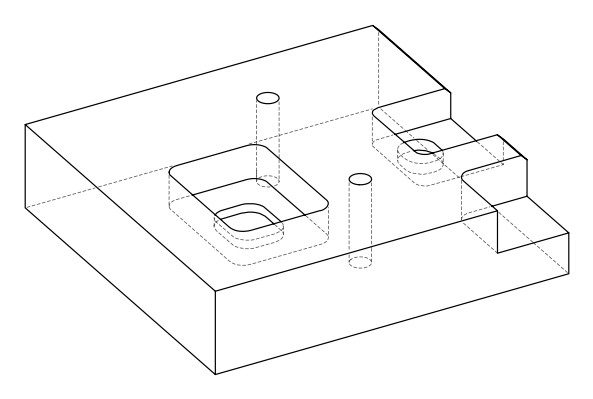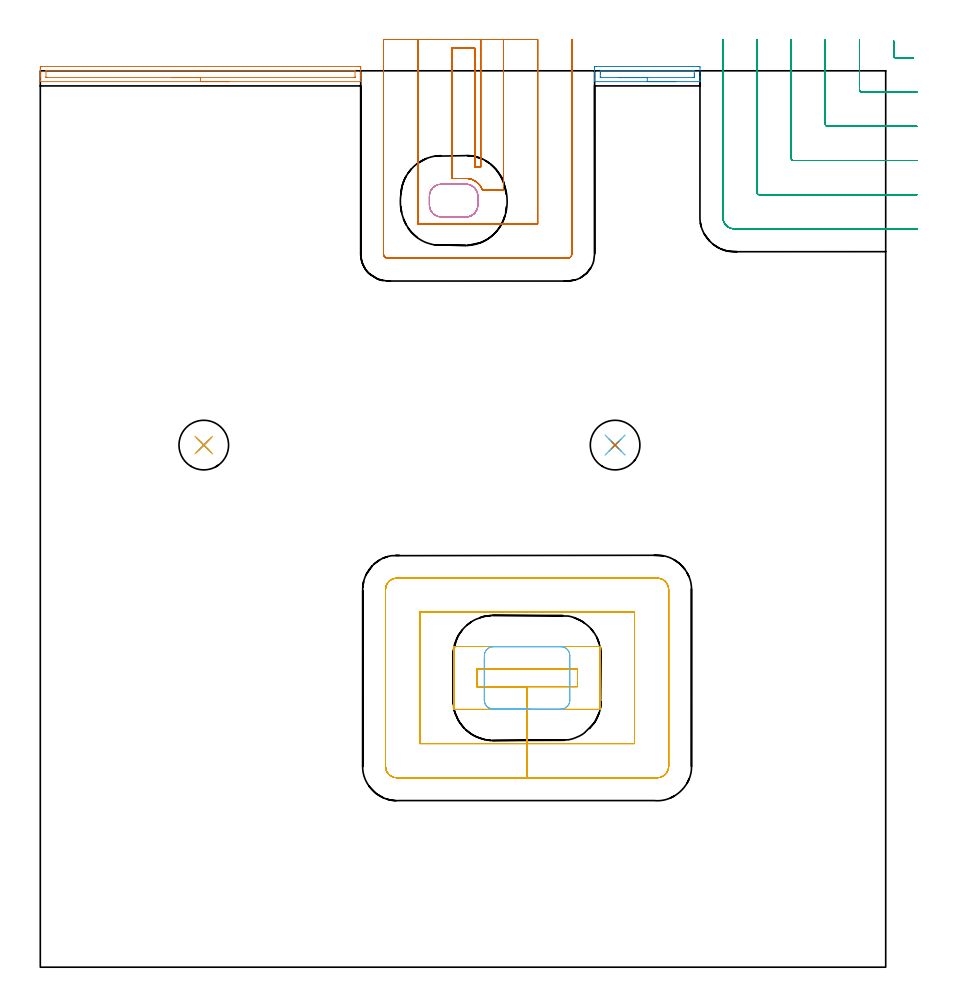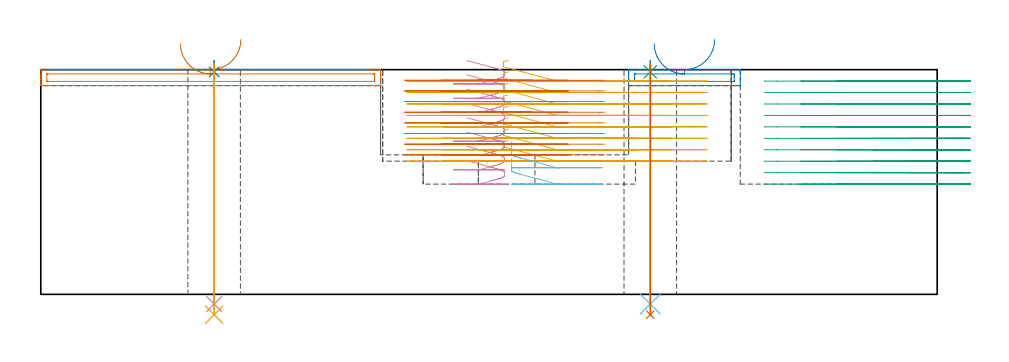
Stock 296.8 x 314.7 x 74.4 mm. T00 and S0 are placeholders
(PLAN: 13 operations, 10 tool changes, 44 min)
(1 AREA_MILL | FG_CHAMFER_SURFACE | UGT0205_001 | 1.99 min | 1628 mm3)
(2 AREA_MILL_1 | FG_CHAMFER_SURFACE_1 | UGT0205_001 | 0.78 min | 621 mm3)
(3 MILL_CORNER_NOTCH_RECTANGULAR | CORNER_NOTCH_RECTANGULAR | NXT0201_012 | Follow Part, ap 4, ae 75% | 10.4 min | 155688 mm3)
(4 MILL_RECTANGULAR_POCKET | POCKET_RECTANGULAR_STRAIGHT | UGT0201_094 | Follow Part, ap 5, ae 75% | 1.78 min | 37629 mm3)
(5 MILL_RECTANGULAR_POCKET_1 | POCKET_RECTANGULAR_STRAIGHT_1 | NXT0201_012 | Follow Part, ap 4, ae 75% | 14.28 min | 297336 mm3)
(6 MILL_RECTANGULAR_POCKET_2 | POCKET_RECTANGULAR_STRAIGHT_2 | UGT0201_105 | Follow Part, ap 5.5, ae 75% | 0.67 min | 16042 mm3)
(7 MILL_SLOT | SLOT_PARTIAL_RECTANGULAR | NXT0201_012 | Follow Part, ap 4, ae 75% | 12.69 min | 141704 mm3)
(8 SPOT_DRILL | STEP1HOLE | NXT0321_9005460120000 | 0.03 min | 0 mm3)
(9 SPOT_DRILL_1 | STEP1HOLE_1 | NXT0321_9005460120000 | 0.03 min | 2 mm3)
(10 DRILL_THROUGH_HOLE_INTO_CENTER | STEP1HOLE | NXT0301_065 | 0.32 min | 5168 mm3)
(11 DRILL_TO_ENLARGE_THROUGH_HOLE | STEP1HOLE | UGT0301_245 | 0.33 min | 12492 mm3)
(12 DRILL_THROUGH_HOLE_INTO_CENTER_1 | STEP1HOLE_1 | NXT0301_065 | 0.32 min | 5160 mm3)
(13 DRILL_TO_ENLARGE_THROUGH_HOLE_1 | STEP1HOLE_1 | UGT0301_245 | 0.33 min | 12530 mm3)
(TOOL UGT0205_001 | Chamfer Mill 20 x 3 x 45 deg. | D20 FL50 Z2)
(TOOL NXT0201_012 | ENDMILL 16mm [2P460-1600-NA 1630] | D16 FL38 Z6)
(TOOL UGT0201_094 | End mill 20 mm | D20 FL38 Z4)
(TOOL UGT0201_105 | End Mill 22 mm | D22 FL25 Z2)
(TOOL NXT0321_9005460120000 | NC Spot Drill, 142deg, 12mm, Carbide, Uncoated | D12 PA142 FL30 Z2)
(TOOL NXT0301_065 | Carbide Drill 9.4mm [860.1-0940-075A1-MM 2214] | D9.4 PA140 FL98 Z2)
(TOOL UGT0301_245 | Twist Drill 17.4 mm | D17.4 PA118 FL130 Z2)
(OP 1 AREA_MILL)
G17 G21 G94 G90
T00 M6
G54
G17 G0 G90 X66.25 Y310.9 S1061 M3
G43 Z84.4 H0
G94 G1 X66.212 Z83.528 F250.
X66.098 Z82.663
X65.909 Z81.812
X65.647 Z80.98
X65.313 Z80.174
X64.91 Z79.4
X64.442 Z78.664
X63.91 Z77.972
X63.321 Z77.329
X62.678 Z76.739
X61.986 Z76.208
X61.25 Z75.74
X60.476 Z75.337
X59.67 Z75.003
X58.838 Z74.741
X57.986 Z74.552
X57.122 Z74.438
X56.25 Z74.4
X0.136
X0.01 Y310.906 Z74.392
X0. Y311.172 Z74.126
Y312.573 Z72.726
Y313.109 Z72.187
Y313.378 Z71.919
Y313.991 Z71.306
Y314.259 Z71.039
Y314.872 Z70.423
Y315.446 Z69.849
X0.003 Y315.753 Z69.542
X0.009 Y316.191 Z69.105
X0.135 Y316.194 Z69.102
X0.581 Y316.2 Z69.1
X111.467
X111.919 Y316.199 Z69.101
X112.365 Y316.194 Z69.102
X112.491 Y316.191 Z69.105
X112.5 Y315.753 Z69.542
Y315.446 Z69.849
Y314.872 Z70.423
Y314.259 Z71.038
Y313.991 Z71.306
Y313.378 Z71.919
Y313.109 Z72.187
Y312.573 Z72.726
Y311.884 Z73.415
Y311.347 Z73.952
X112.499 Y311.171 Z74.128
X112.49 Y310.906 Z74.393
X112.364 Y310.9 Z74.4
X56.25
Y312.314 Z72.986
X2.362 Y312.315 Z72.985
X2.274
X2.012 Y312.321 Z72.979
X2.007 Y312.405 Z72.895
X2.001 Y312.586 Z72.714
Y314.348 Z70.952
X2.01 Y314.707 Z70.593
X2.02 Y314.779 Z70.521
X2.062 Y314.782 Z70.518
X2.161 Y314.785 Z70.515
X2.362 Y314.786 Z70.514
X110.138 Y314.785 Z70.515
X110.226
X110.488 Y314.779 Z70.521
X110.493 Y314.695 Z70.605
X110.499 Y314.514 Z70.786
Y312.752 Z72.548
X110.49 Y312.393 Z72.907
X110.48 Y312.321 Z72.979
X110.438 Y312.318 Z72.982
X110.339 Y312.315 Z72.985
X110.138 Y312.314 Z72.986
X56.25
X55.378 Z73.024
X54.514 Z73.138
X53.662 Z73.326
X52.83 Z73.589
X52.024 Z73.923
X51.25 Z74.325
X50.514 Z74.794
X49.822 Z75.325
X49.179 Z75.915
X48.59 Z76.558
X48.058 Z77.25
X47.59 Z77.986
X47.187 Z78.76
X46.853 Z79.566
X46.591 Z80.398
X46.402 Z81.249
X46.288 Z82.114
X46.25 Z82.986
G0 Z84.4
M5
M2
(OP 2 AREA_MILL_1)
G17 G21 G94 G90
T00 M6
G54
G17 G0 G90 X223.1 Y310.9 S1061 M3
G43 Z84.4 H0
G94 G1 X223.062 Z83.528 F250.
X222.948 Z82.663
X222.759 Z81.812
X222.497 Z80.98
X222.163 Z80.174
X221.76 Z79.4
X221.292 Z78.664
X220.76 Z77.972
X220.171 Z77.329
X219.528 Z76.74
X218.836 Z76.208
X218.1 Z75.74
X217.326 Z75.337
X216.52 Z75.003
X215.688 Z74.741
X214.836 Z74.552
X213.972 Z74.438
X213.1 Z74.4
X194.777
X194.607 Y310.902 Z74.389
X194.605 Z74.388
X194.6 Y311.254 Z74.045
Y311.529 Z73.771
Y312.228 Z73.067
Y313.459 Z71.838
Y313.991 Z71.304
Y314.606 Z70.689
Y314.872 Z70.424
Y315.487 Z69.809
X194.603 Y315.753 Z69.543
X194.61 Y316.191 Z69.105
X194.776 Y316.195 Z69.102
X195.224 Y316.2 Z69.1
X230.522
X230.976 Y316.199 Z69.101
X231.424 Y316.195 Z69.103
X231.59 Y316.191 Z69.105
X231.6 Y315.753 Z69.543
Y313.991 Z71.304
Y312.578 Z72.718
Y312.228 Z73.067
Y311.529 Z73.771
Y311.255 Z74.045
X231.595 Y310.902 Z74.388
X231.593 Z74.389
X231.423 Y310.9 Z74.4
X213.1
Y312.314 Z72.986
X197.012 Y312.315 Z72.985
X196.924
X196.635 Y312.321 Z72.979
X196.609 Y312.323 Z72.977
X196.606 Y312.346 Z72.954
X196.602 Y312.379 Z72.921
X196.601 Y312.412 Z72.888
X196.6 Y312.634 Z72.666
Y313.515 Z71.785
X196.602 Y313.991 Z71.309
X196.605 Y314.391 Z70.909
X196.618 Y314.779 Z70.521
X197.012 Y314.784 Z70.516
X197.1 Y314.785 Z70.515
X229.188
X229.276
X229.565 Y314.779 Z70.521
X229.591 Y314.777 Z70.523
X229.594 Y314.754 Z70.546
X229.598 Y314.721 Z70.579
X229.599 Y314.688 Z70.612
X229.6 Y314.466 Z70.834
Y313.585 Z71.715
X229.598 Y313.109 Z72.191
X229.595 Y312.709 Z72.591
X229.582 Y312.321 Z72.979
X229.188 Y312.316 Z72.984
X229.1 Y312.315 Z72.985
X213.1 Y312.314 Z72.986
X212.228 Z73.024
X211.364 Z73.138
X210.512 Z73.327
X209.68 Z73.589
X208.874 Z73.923
X208.1 Z74.326
X207.364 Z74.794
X206.672 Z75.325
X206.029 Z75.915
X205.44 Z76.558
X204.908 Z77.25
X204.44 Z77.986
X204.037 Z78.76
X203.703 Z79.566
X203.441 Z80.398
X203.252 Z81.249
X203.138 Z82.114
X203.1 Z82.986
G0 Z84.4
M5
M2
(OP 3 MILL_CORNER_NOTCH_RECTANGULAR)
G17 G21 G94 G90
T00 M6
G54
G17 G0 G90 X299.6 Y325.194 S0 M3
G43 Z84.4 H1
Z70.61
G94 G1 Y322.194 F250.
Y319.995
G3 X300.395 Y319.2 R0.8
G1 X303.414
X306.414
G0 Z84.4
X287.6 Y325.7
Z70.61
G1 Y322.7
Y307.995 F500.
G3 X288.395 Y307.2 R0.8
G1 X304.8
X307.8 F250.
G0 Z84.4
X275.6 Y325.7
Z70.61
G1 Y322.7
Y295.996 F500.
G3 X276.396 Y295.2 R0.8
G1 X304.8
X307.8 F250.
G0 Z84.4
X263.6 Y325.7
Z70.61
G1 Y322.7
Y283.996 F500.
G3 X264.396 Y283.2 R0.8
G1 X304.8
X307.8 F250.
G0 Z84.4
X251.6 Y325.7
Z70.61
G1 Y322.7
Y271.996 F500.
G3 X252.396 Y271.2 R0.8
G1 X304.8
X307.8 F250.
G0 Z84.4
X239.6 Y325.7
Z70.61
G1 Y322.7
Y263.3 F500.
G3 X243.7 Y259.2 R4.1
G1 X304.8
X307.8 F250.
G0 Z84.4
X299.6 Y325.194
Z66.82
G1 Y322.194
Y319.995
G3 X300.395 Y319.2 R0.8
G1 X303.414
X306.414
G0 Z84.4
X287.6 Y325.7
Z66.82
G1 Y322.7
Y307.995 F500.
G3 X288.395 Y307.2 R0.8
G1 X304.8
X307.8 F250.
G0 Z84.4
X275.6 Y325.7
Z66.82
G1 Y322.7
Y295.996 F500.
G3 X276.396 Y295.2 R0.8
G1 X304.8
X307.8 F250.
G0 Z84.4
X263.6 Y325.7
Z66.82
G1 Y322.7
Y283.996 F500.
G3 X264.396 Y283.2 R0.8
G1 X304.8
X307.8 F250.
G0 Z84.4
X251.6 Y325.7
Z66.82
G1 Y322.7
Y271.996 F500.
G3 X252.396 Y271.2 R0.8
G1 X304.8
X307.8 F250.
G0 Z84.4
X239.6 Y325.7
Z66.82
G1 Y322.7
Y263.3 F500.
G3 X243.7 Y259.2 R4.1
G1 X304.8
X307.8 F250.
G0 Z84.4
X299.6 Y325.194
Z63.03
G1 Y322.194
Y319.995
G3 X300.395 Y319.2 R0.8
G1 X303.414
X306.414
G0 Z84.4
X287.6 Y325.7
Z63.03
G1 Y322.7
Y307.995 F500.
G3 X288.395 Y307.2 R0.8
G1 X304.8
X307.8 F250.
G0 Z84.4
X275.6 Y325.7
Z63.03
G1 Y322.7
Y295.996 F500.
G3 X276.396 Y295.2 R0.8
G1 X304.8
X307.8 F250.
G0 Z84.4
X263.6 Y325.7
Z63.03
G1 Y322.7
Y283.996 F500.
G3 X264.396 Y283.2 R0.8
G1 X304.8
X307.8 F250.
G0 Z84.4
X251.6 Y325.7
Z63.03
G1 Y322.7
Y271.996 F500.
G3 X252.396 Y271.2 R0.8
G1 X304.8
X307.8 F250.
G0 Z84.4
X239.6 Y325.7
Z63.03
G1 Y322.7
Y263.3 F500.
G3 X243.7 Y259.2 R4.1
G1 X304.8
X307.8 F250.
G0 Z84.4
X299.6 Y325.194
Z59.24
G1 Y322.194
Y319.995
G3 X300.395 Y319.2 R0.8
G1 X303.414
X306.414
G0 Z84.4
X287.6 Y325.7
Z59.24
G1 Y322.7
Y307.995 F500.
G3 X288.395 Y307.2 R0.8
G1 X304.8
X307.8 F250.
G0 Z84.4
X275.6 Y325.7
Z59.24
G1 Y322.7
Y295.996 F500.
G3 X276.396 Y295.2 R0.8
G1 X304.8
X307.8 F250.
G0 Z84.4
X263.6 Y325.7
Z59.24
G1 Y322.7
Y283.996 F500.
G3 X264.396 Y283.2 R0.8
G1 X304.8
X307.8 F250.
G0 Z84.4
X251.6 Y325.7
Z59.24
G1 Y322.7
Y271.996 F500.
G3 X252.396 Y271.2 R0.8
G1 X304.8
X307.8 F250.
G0 Z84.4
X239.6 Y325.7
Z59.24
G1 Y322.7
Y263.3 F500.
G3 X243.7 Y259.2 R4.1
G1 X304.8
X307.8 F250.
G0 Z84.4
X299.6 Y325.194
Z55.45
G1 Y322.194
Y319.995
G3 X300.395 Y319.2 R0.8
G1 X303.414
X306.414
G0 Z84.4
X287.6 Y325.7
Z55.45
G1 Y322.7
Y307.995 F500.
G3 X288.395 Y307.2 R0.8
G1 X304.8
X307.8 F250.
G0 Z84.4
X275.6 Y325.7
Z55.45
G1 Y322.7
Y295.996 F500.
G3 X276.396 Y295.2 R0.8
G1 X304.8
X307.8 F250.
G0 Z84.4
X263.6 Y325.7
Z55.45
G1 Y322.7
Y283.996 F500.
G3 X264.396 Y283.2 R0.8
G1 X304.8
X307.8 F250.
G0 Z84.4
X251.6 Y325.7
Z55.45
G1 Y322.7
Y271.996 F500.
G3 X252.396 Y271.2 R0.8
G1 X304.8
X307.8 F250.
G0 Z84.4
X239.6 Y325.7
Z55.45
G1 Y322.7
Y263.3 F500.
G3 X243.7 Y259.2 R4.1
G1 X304.8
X307.8 F250.
G0 Z84.4
X299.6 Y325.194
Z51.66
G1 Y322.194
Y319.995
G3 X300.395 Y319.2 R0.8
G1 X303.414
X306.414
G0 Z84.4
X287.6 Y325.7
Z51.66
G1 Y322.7
Y307.995 F500.
G3 X288.395 Y307.2 R0.8
G1 X304.8
X307.8 F250.
G0 Z84.4
X275.6 Y325.7
Z51.66
G1 Y322.7
Y295.996 F500.
G3 X276.396 Y295.2 R0.8
G1 X304.8
X307.8 F250.
G0 Z84.4
X263.6 Y325.7
Z51.66
G1 Y322.7
Y283.996 F500.
G3 X264.396 Y283.2 R0.8
G1 X304.8
X307.8 F250.
G0 Z84.4
X251.6 Y325.7
Z51.66
G1 Y322.7
Y271.996 F500.
G3 X252.396 Y271.2 R0.8
G1 X304.8
X307.8 F250.
G0 Z84.4
X239.6 Y325.7
Z51.66
G1 Y322.7
Y263.3 F500.
G3 X243.7 Y259.2 R4.1
G1 X304.8
X307.8 F250.
G0 Z84.4
X299.6 Y325.194
Z47.87
G1 Y322.194
Y319.995
G3 X300.395 Y319.2 R0.8
G1 X303.414
X306.414
G0 Z84.4
X287.6 Y325.7
Z47.87
G1 Y322.7
Y307.995 F500.
G3 X288.395 Y307.2 R0.8
G1 X304.8
X307.8 F250.
G0 Z84.4
X275.6 Y325.7
Z47.87
G1 Y322.7
Y295.996 F500.
G3 X276.396 Y295.2 R0.8
G1 X304.8
X307.8 F250.
G0 Z84.4
X263.6 Y325.7
Z47.87
G1 Y322.7
Y283.996 F500.
G3 X264.396 Y283.2 R0.8
G1 X304.8
X307.8 F250.
G0 Z84.4
X251.6 Y325.7
Z47.87
G1 Y322.7
Y271.996 F500.
G3 X252.396 Y271.2 R0.8
G1 X304.8
X307.8 F250.
G0 Z84.4
X239.6 Y325.7
Z47.87
G1 Y322.7
Y263.3 F500.
G3 X243.7 Y259.2 R4.1
G1 X304.8
X307.8 F250.
G0 Z84.4
X299.6 Y325.194
Z44.08
G1 Y322.194
Y319.995
G3 X300.395 Y319.2 R0.8
G1 X303.414
X306.414
G0 Z84.4
X287.6 Y325.7
Z44.08
G1 Y322.7
Y307.995 F500.
G3 X288.395 Y307.2 R0.8
G1 X304.8
X307.8 F250.
G0 Z84.4
X275.6 Y325.7
Z44.08
G1 Y322.7
Y295.996 F500.
G3 X276.396 Y295.2 R0.8
G1 X304.8
X307.8 F250.
G0 Z84.4
X263.6 Y325.7
Z44.08
G1 Y322.7
Y283.996 F500.
G3 X264.396 Y283.2 R0.8
G1 X304.8
X307.8 F250.
G0 Z84.4
X251.6 Y325.7
Z44.08
G1 Y322.7
Y271.996 F500.
G3 X252.396 Y271.2 R0.8
G1 X304.8
X307.8 F250.
G0 Z84.4
X239.6 Y325.7
Z44.08
G1 Y322.7
Y263.3 F500.
G3 X243.7 Y259.2 R4.1
G1 X304.8
X307.8 F250.
G0 Z84.4
X299.6 Y325.194
Z40.29
G1 Y322.194
Y319.995
G3 X300.395 Y319.2 R0.8
G1 X303.414
X306.414
G0 Z84.4
X287.6 Y325.7
Z40.29
G1 Y322.7
Y307.995 F500.
G3 X288.395 Y307.2 R0.8
G1 X304.8
X307.8 F250.
G0 Z84.4
X275.6 Y325.7
Z40.29
G1 Y322.7
Y295.996 F500.
G3 X276.396 Y295.2 R0.8
G1 X304.8
X307.8 F250.
G0 Z84.4
X263.6 Y325.7
Z40.29
G1 Y322.7
Y283.996 F500.
G3 X264.396 Y283.2 R0.8
G1 X304.8
X307.8 F250.
G0 Z84.4
X251.6 Y325.7
Z40.29
G1 Y322.7
Y271.996 F500.
G3 X252.396 Y271.2 R0.8
G1 X304.8
X307.8 F250.
G0 Z84.4
X239.6 Y325.7
Z40.29
G1 Y322.7
Y263.3 F500.
G3 X243.7 Y259.2 R4.1
G1 X304.8
X307.8 F250.
G0 Z84.4
X299.6 Y325.194
Z36.5
G1 Y322.194
Y319.995
G3 X300.395 Y319.2 R0.8
G1 X303.414
X306.414
G0 Z84.4
X287.6 Y325.7
Z36.5
G1 Y322.7
Y307.995 F500.
G3 X288.395 Y307.2 R0.8
G1 X304.8
X307.8 F250.
G0 Z84.4
X275.6 Y325.7
Z36.5
G1 Y322.7
Y295.996 F500.
G3 X276.396 Y295.2 R0.8
G1 X304.8
X307.8 F250.
G0 Z84.4
X263.6 Y325.7
Z36.5
G1 Y322.7
Y283.996 F500.
G3 X264.396 Y283.2 R0.8
G1 X304.8
X307.8 F250.
G0 Z84.4
X251.6 Y325.7
Z36.5
G1 Y322.7
Y271.996 F500.
G3 X252.396 Y271.2 R0.8
G1 X304.8
X307.8 F250.
G0 Z84.4
X239.6 Y325.7
Z36.5
G1 Y322.7
Y263.3 F500.
G3 X243.7 Y259.2 R4.1
G1 X304.8
X307.8 F250.
G0 Z84.4
M5
M2
(OP 4 MILL_RECTANGULAR_POCKET)
G17 G21 G94 G90
T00 M6
G54
G17 G0 G90 X141.124 Y263.4 S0 M3
G43 Z84.4 H0
Z77.4
G94 G1 X149.4 Z75.182 F250.
X149.605 Z75.127
X150.164 Y263.465 Z74.977
X150.709 Y263.604 Z74.826
X151.231 Y263.815 Z74.675
X151.72 Y264.093 Z74.524
X152.168 Y264.434 Z74.373
X152.566 Y264.832 Z74.223
X152.907 Y265.28 Z74.072
X153.185 Y265.769 Z73.921
X153.396 Y266.291 Z73.77
X153.535 Y266.836 Z73.62
X153.6 Y267.395 Z73.469
Y270.905 Z72.528
X153.535 Y271.464 Z72.377
X153.396 Y272.009 Z72.227
X153.185 Y272.531 Z72.076
X152.907 Y273.02 Z71.925
X152.566 Y273.468 Z71.774
X152.168 Y273.866 Z71.623
X151.72 Y274.207 Z71.473
X151.231 Y274.485 Z71.322
X150.709 Y274.696 Z71.171
X150.164 Y274.835 Z71.02
X149.605 Y274.9 Z70.87
X149.4 Z70.815
X145.1 Z69.662
X140.8 F500.
G3 X136.6 Y270.7 R4.2
G1 Y267.6
G3 X140.8 Y263.4 R4.2
G1 X149.4
G3 X153.6 Y267.6 R4.2
G1 Y270.7
G3 X149.4 Y274.9 R4.2
G1 X145.1
X144.1
G0 X141.124 Y263.4 Z72.662
G1 X149.4 Z70.445 F250.
X149.605 Z70.39
X150.164 Y263.465 Z70.239
X150.709 Y263.604 Z70.088
X151.231 Y263.815 Z69.938
X151.72 Y264.093 Z69.787
X152.168 Y264.434 Z69.636
X152.566 Y264.832 Z69.485
X152.907 Y265.28 Z69.334
X153.185 Y265.769 Z69.184
X153.396 Y266.291 Z69.033
X153.535 Y266.836 Z68.882
X153.6 Y267.395 Z68.731
Y270.905 Z67.791
X153.535 Y271.464 Z67.64
X153.396 Y272.009 Z67.489
X153.185 Y272.531 Z67.338
X152.907 Y273.02 Z67.188
X152.566 Y273.468 Z67.037
X152.168 Y273.866 Z66.886
X151.72 Y274.207 Z66.735
X151.231 Y274.485 Z66.584
X150.709 Y274.696 Z66.434
X150.164 Y274.835 Z66.283
X149.605 Y274.9 Z66.132
X149.4 Z66.077
X145.1 Z64.925
X140.8 F500.
G3 X136.6 Y270.7 R4.2
G1 Y267.6
G3 X140.8 Y263.4 R4.2
G1 X149.4
G3 X153.6 Y267.6 R4.2
G1 Y270.7
G3 X149.4 Y274.9 R4.2
G1 X145.1
X144.1
G0 X141.124 Y263.4 Z67.925
G1 X149.4 Z65.707 F250.
X149.605 Z65.652
X150.164 Y263.465 Z65.502
X150.709 Y263.604 Z65.351
X151.231 Y263.815 Z65.2
X151.72 Y264.093 Z65.049
X152.168 Y264.434 Z64.899
X152.566 Y264.832 Z64.748
X152.907 Y265.28 Z64.597
X153.185 Y265.769 Z64.446
X153.396 Y266.291 Z64.295
X153.535 Y266.836 Z64.145
X153.6 Y267.395 Z63.994
Y270.905 Z63.053
X153.535 Y271.464 Z62.902
X153.396 Y272.009 Z62.752
X153.185 Y272.531 Z62.601
X152.907 Y273.02 Z62.45
X152.566 Y273.468 Z62.299
X152.168 Y273.866 Z62.149
X151.72 Y274.207 Z61.998
X151.231 Y274.485 Z61.847
X150.709 Y274.696 Z61.696
X150.164 Y274.835 Z61.545
X149.605 Y274.9 Z61.395
X149.4 Z61.34
X145.1 Z60.187
X140.8 F500.
G3 X136.6 Y270.7 R4.2
G1 Y267.6
G3 X140.8 Y263.4 R4.2
G1 X149.4
G3 X153.6 Y267.6 R4.2
G1 Y270.7
G3 X149.4 Y274.9 R4.2
G1 X145.1
X144.1
G0 X141.124 Y263.4 Z63.187
G1 X149.4 Z60.97 F250.
X149.605 Z60.915
X150.164 Y263.465 Z60.764
X150.709 Y263.604 Z60.613
X151.231 Y263.815 Z60.463
X151.72 Y264.093 Z60.312
X152.168 Y264.434 Z60.161
X152.566 Y264.832 Z60.01
X152.907 Y265.28 Z59.859
X153.185 Y265.769 Z59.709
X153.396 Y266.291 Z59.558
X153.535 Y266.836 Z59.407
X153.6 Y267.395 Z59.256
Y270.905 Z58.316
X153.535 Y271.464 Z58.165
X153.396 Y272.009 Z58.014
X153.185 Y272.531 Z57.863
X152.907 Y273.02 Z57.713
X152.566 Y273.468 Z57.562
X152.168 Y273.866 Z57.411
X151.72 Y274.207 Z57.26
X151.231 Y274.485 Z57.109
X150.709 Y274.696 Z56.959
X150.164 Y274.835 Z56.808
X149.605 Y274.9 Z56.657
X149.4 Z56.602
X145.1 Z55.45
X140.8 F500.
G3 X136.6 Y270.7 R4.2
G1 Y267.6
G3 X140.8 Y263.4 R4.2
G1 X149.4
G3 X153.6 Y267.6 R4.2
G1 Y270.7
G3 X149.4 Y274.9 R4.2
G1 X145.1
X144.1
G0 X141.124 Y263.4 Z58.45
G1 X149.4 Z56.232 F250.
X149.605 Z56.178
X150.164 Y263.465 Z56.027
X150.709 Y263.604 Z55.876
X151.231 Y263.815 Z55.725
X151.72 Y264.093 Z55.574
X152.168 Y264.434 Z55.424
X152.566 Y264.832 Z55.273
X152.907 Y265.28 Z55.122
X153.185 Y265.769 Z54.971
X153.396 Y266.291 Z54.82
X153.535 Y266.836 Z54.67
X153.6 Y267.395 Z54.519
Y270.905 Z53.578
X153.535 Y271.464 Z53.427
X153.396 Y272.009 Z53.277
X153.185 Y272.531 Z53.126
X152.907 Y273.02 Z52.975
X152.566 Y273.468 Z52.824
X152.168 Y273.866 Z52.674
X151.72 Y274.207 Z52.523
X151.231 Y274.485 Z52.372
X150.709 Y274.696 Z52.221
X150.164 Y274.835 Z52.07
X149.605 Y274.9 Z51.92
X149.4 Z51.865
X145.1 Z50.712
X140.8 F500.
G3 X136.6 Y270.7 R4.2
G1 Y267.6
G3 X140.8 Y263.4 R4.2
G1 X149.4
G3 X153.6 Y267.6 R4.2
G1 Y270.7
G3 X149.4 Y274.9 R4.2
G1 X145.1
X144.1
G0 X141.124 Y263.4 Z53.712
G1 X149.4 Z51.495 F250.
X149.605 Z51.44
X150.164 Y263.465 Z51.289
X150.709 Y263.604 Z51.138
X151.231 Y263.815 Z50.988
X151.72 Y264.093 Z50.837
X152.168 Y264.434 Z50.686
X152.566 Y264.832 Z50.535
X152.907 Y265.28 Z50.384
X153.185 Y265.769 Z50.234
X153.396 Y266.291 Z50.083
X153.535 Y266.836 Z49.932
X153.6 Y267.395 Z49.781
Y270.905 Z48.841
X153.535 Y271.464 Z48.69
X153.396 Y272.009 Z48.539
X153.185 Y272.531 Z48.388
X152.907 Y273.02 Z48.238
X152.566 Y273.468 Z48.087
X152.168 Y273.866 Z47.936
X151.72 Y274.207 Z47.785
X151.231 Y274.485 Z47.634
X150.709 Y274.696 Z47.484
X150.164 Y274.835 Z47.333
X149.605 Y274.9 Z47.182
X149.4 Z47.127
X145.1 Z45.975
X140.8 F500.
G3 X136.6 Y270.7 R4.2
G1 Y267.6
G3 X140.8 Y263.4 R4.2
G1 X149.4
G3 X153.6 Y267.6 R4.2
G1 Y270.7
G3 X149.4 Y274.9 R4.2
G1 X145.1
X144.1
G0 X141.124 Y263.4 Z48.975
G1 X149.4 Z46.757 F250.
X149.605 Z46.703
X150.164 Y263.465 Z46.552
X150.709 Y263.604 Z46.401
X151.231 Y263.815 Z46.25
X151.72 Y264.093 Z46.099
X152.168 Y264.434 Z45.949
X152.566 Y264.832 Z45.798
X152.907 Y265.28 Z45.647
X153.185 Y265.769 Z45.496
X153.396 Y266.291 Z45.345
X153.535 Y266.836 Z45.195
X153.6 Y267.395 Z45.044
Y270.905 Z44.103
X153.535 Y271.464 Z43.953
X153.396 Y272.009 Z43.802
X153.185 Y272.531 Z43.651
X152.907 Y273.02 Z43.5
X152.566 Y273.468 Z43.349
X152.168 Y273.866 Z43.199
X151.72 Y274.207 Z43.048
X151.231 Y274.485 Z42.897
X150.709 Y274.696 Z42.746
X150.164 Y274.835 Z42.595
X149.605 Y274.9 Z42.445
X149.4 Z42.39
X145.1 Z41.237
X140.8 F500.
G3 X136.6 Y270.7 R4.2
G1 Y267.6
G3 X140.8 Y263.4 R4.2
G1 X149.4
G3 X153.6 Y267.6 R4.2
G1 Y270.7
G3 X149.4 Y274.9 R4.2
G1 X145.1
X144.1
G0 X141.124 Y263.4 Z44.237
G1 X149.4 Z42.02 F250.
X149.605 Z41.965
X150.164 Y263.465 Z41.814
X150.709 Y263.604 Z41.663
X151.231 Y263.815 Z41.513
X151.72 Y264.093 Z41.362
X152.168 Y264.434 Z41.211
X152.566 Y264.832 Z41.06
X152.907 Y265.28 Z40.909
X153.185 Y265.769 Z40.759
X153.396 Y266.291 Z40.608
X153.535 Y266.836 Z40.457
X153.6 Y267.395 Z40.306
Y270.905 Z39.366
X153.535 Y271.464 Z39.215
X153.396 Y272.009 Z39.064
X153.185 Y272.531 Z38.913
X152.907 Y273.02 Z38.763
X152.566 Y273.468 Z38.612
X152.168 Y273.866 Z38.461
X151.72 Y274.207 Z38.31
X151.231 Y274.485 Z38.159
X150.709 Y274.696 Z38.009
X150.164 Y274.835 Z37.858
X149.605 Y274.9 Z37.707
X149.4 Z37.652
X145.1 Z36.5
X140.8 F500.
G3 X136.6 Y270.7 R4.2
G1 Y267.6
G3 X140.8 Y263.4 R4.2
G1 X149.4
G3 X153.6 Y267.6 R4.2
G1 Y270.7
G3 X149.4 Y274.9 R4.2
G1 X145.1
X144.1
G0 Z84.4
M5
M2
(OP 5 MILL_RECTANGULAR_POCKET_1)
G17 G21 G94 G90
T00 M6
G54
G17 G0 G90 X154.731 Y104.6 S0 M3
G43 Z84.4 H1
Z77.4
G94 G1 X153.2 Z76.99 F250.
Y98.5 Z75.355
X170.9 Z70.612
X188.6 F500.
Y104.6
X153.2
Y98.5
X170.9
Y90.5
X196.6
Y112.6
X145.2
Y90.5
X170.9
Y78.5
X208.6
Y124.6
X133.2
Y78.5
X170.9
Y66.5
X216.6
G3 X220.6 Y70.5 R4.
G1 Y132.6
G3 X216.6 Y136.6 R4.
G1 X125.2
G3 X121.2 Y132.6 R4.
G1 Y70.5
G3 X125.2 Y66.5 R4.
G1 X170.9
X171.9
G0 X154.731 Y104.6 Z73.612
G1 X153.2 Z73.202 F250.
Y98.5 Z71.568
X170.9 Z66.825
X188.6 F500.
Y104.6
X153.2
Y98.5
X170.9
Y90.5
X196.6
Y112.6
X145.2
Y90.5
X170.9
Y78.5
X208.6
Y124.6
X133.2
Y78.5
X170.9
Y66.5
X216.6
G3 X220.6 Y70.5 R4.
G1 Y132.6
G3 X216.6 Y136.6 R4.
G1 X125.2
G3 X121.2 Y132.6 R4.
G1 Y70.5
G3 X125.2 Y66.5 R4.
G1 X170.9
X171.9
G0 X154.731 Y104.6 Z69.825
G1 X153.2 Z69.415 F250.
Y98.5 Z67.78
X170.9 Z63.037
X188.6 F500.
Y104.6
X153.2
Y98.5
X170.9
Y90.5
X196.6
Y112.6
X145.2
Y90.5
X170.9
Y78.5
X208.6
Y124.6
X133.2
Y78.5
X170.9
Y66.5
X216.6
G3 X220.6 Y70.5 R4.
G1 Y132.6
G3 X216.6 Y136.6 R4.
G1 X125.2
G3 X121.2 Y132.6 R4.
G1 Y70.5
G3 X125.2 Y66.5 R4.
G1 X170.9
X171.9
G0 X154.731 Y104.6 Z66.037
G1 X153.2 Z65.627 F250.
Y98.5 Z63.993
X170.9 Z59.25
X188.6 F500.
Y104.6
X153.2
Y98.5
X170.9
Y90.5
X196.6
Y112.6
X145.2
Y90.5
X170.9
Y78.5
X208.6
Y124.6
X133.2
Y78.5
X170.9
Y66.5
X216.6
G3 X220.6 Y70.5 R4.
G1 Y132.6
G3 X216.6 Y136.6 R4.
G1 X125.2
G3 X121.2 Y132.6 R4.
G1 Y70.5
G3 X125.2 Y66.5 R4.
G1 X170.9
X171.9
G0 X154.731 Y104.6 Z62.25
G1 X153.2 Z61.84 F250.
Y98.5 Z60.205
X170.9 Z55.462
X188.6 F500.
Y104.6
X153.2
Y98.5
X170.9
Y90.5
X196.6
Y112.6
X145.2
Y90.5
X170.9
Y78.5
X208.6
Y124.6
X133.2
Y78.5
X170.9
Y66.5
X216.6
G3 X220.6 Y70.5 R4.
G1 Y132.6
G3 X216.6 Y136.6 R4.
G1 X125.2
G3 X121.2 Y132.6 R4.
G1 Y70.5
G3 X125.2 Y66.5 R4.
G1 X170.9
X171.9
G0 X154.731 Y104.6 Z58.462
G1 X153.2 Z58.052 F250.
Y98.5 Z56.418
X170.9 Z51.675
X188.6 F500.
Y104.6
X153.2
Y98.5
X170.9
Y90.5
X196.6
Y112.6
X145.2
Y90.5
X170.9
Y78.5
X208.6
Y124.6
X133.2
Y78.5
X170.9
Y66.5
X216.6
G3 X220.6 Y70.5 R4.
G1 Y132.6
G3 X216.6 Y136.6 R4.
G1 X125.2
G3 X121.2 Y132.6 R4.
G1 Y70.5
G3 X125.2 Y66.5 R4.
G1 X170.9
X171.9
G0 X154.731 Y104.6 Z54.675
G1 X153.2 Z54.265 F250.
Y98.5 Z52.63
X170.9 Z47.887
X188.6 F500.
Y104.6
X153.2
Y98.5
X170.9
Y90.5
X196.6
Y112.6
X145.2
Y90.5
X170.9
Y78.5
X208.6
Y124.6
X133.2
Y78.5
X170.9
Y66.5
X216.6
G3 X220.6 Y70.5 R4.
G1 Y132.6
G3 X216.6 Y136.6 R4.
G1 X125.2
G3 X121.2 Y132.6 R4.
G1 Y70.5
G3 X125.2 Y66.5 R4.
G1 X170.9
X171.9
G0 X154.731 Y104.6 Z50.887
G1 X153.2 Z50.477 F250.
Y98.5 Z48.843
X170.9 Z44.1
X188.6 F500.
Y104.6
X153.2
Y98.5
X170.9
Y90.5
X196.6
Y112.6
X145.2
Y90.5
X170.9
Y78.5
X208.6
Y124.6
X133.2
Y78.5
X170.9
Y66.5
X216.6
G3 X220.6 Y70.5 R4.
G1 Y132.6
G3 X216.6 Y136.6 R4.
G1 X125.2
G3 X121.2 Y132.6 R4.
G1 Y70.5
G3 X125.2 Y66.5 R4.
G1 X170.9
X171.9
G0 Z84.4
M5
M2
(OP 6 MILL_RECTANGULAR_POCKET_2)
G17 G21 G94 G90
T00 M6
G54
G17 G0 G90 X155.9 Y108.329 S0 M3
G43 Z84.4 H0
Z50.329
G94 G1 Y93.7 Z46.409 F250.
Y93.524 Z46.361
X155.958 Y93.076 Z46.24
X156.081 Y92.641 Z46.119
X156.266 Y92.228 Z45.998
X156.509 Y91.847 Z45.877
X156.804 Y91.504 Z45.756
X157.147 Y91.209 Z45.635
X157.528 Y90.966 Z45.513
X157.941 Y90.781 Z45.392
X158.376 Y90.658 Z45.271
X158.824 Y90.6 Z45.15
X159. Z45.103
X170.9 Z41.914
X182.8 F500.
G3 X185.9 Y93.7 R3.1
G1 Y109.4
G3 X182.8 Y112.5 R3.1
G1 X159.
G3 X155.9 Y109.4 R3.1
G1 Y93.7
G3 X159. Y90.6 R3.1
G1 X170.9
X171.9
G0 X155.9 Y108.329 Z44.914
G1 Y93.7 Z40.994 F250.
Y93.524 Z40.947
X155.958 Y93.076 Z40.826
X156.081 Y92.641 Z40.705
X156.266 Y92.228 Z40.584
X156.509 Y91.847 Z40.463
X156.804 Y91.504 Z40.341
X157.147 Y91.209 Z40.22
X157.528 Y90.966 Z40.099
X157.941 Y90.781 Z39.978
X158.376 Y90.658 Z39.857
X158.824 Y90.6 Z39.736
X159. Z39.689
X170.9 Z36.5
X182.8 F500.
G3 X185.9 Y93.7 R3.1
G1 Y109.4
G3 X182.8 Y112.5 R3.1
G1 X159.
G3 X155.9 Y109.4 R3.1
G1 Y93.7
G3 X159. Y90.6 R3.1
G1 X170.9
X171.9
G0 Z84.4
M5
M2
(OP 7 MILL_SLOT)
G17 G21 G94 G90
T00 M6
G54
G17 G0 G90 X154.6 Y325.7 S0 M3
G43 Z84.4 H1
Z70.875
G94 G1 Y322.7 F250.
Y280.9 F500.
X152.5
Y322.7
X144.5
Y276.9
X148.816
X149.342 Y276.913
X149.557 Y276.908
X149.834 Y276.886
X150.276 Y276.835
G2 X151.237 Y276.625 R5.257
X151.58 Y276.503 R5.253
X152.018 Y276.321 R10.272
X152.3 Y276.189 R8.63
X153.782 Y275.078 R5.924
G1 X154.121 Y274.729
X154.296 Y274.524
G2 X155.063 Y273.246 R8.354
X155.194 Y272.9 R13.075
G1 X162.6
Y322.7
Y325.7 F250.
X132.5
Y322.7
Y260.9 F500.
X174.6
Y322.7
Y325.7 F250.
X120.5
Y322.7
Y250.4 F500.
G3 X122. Y248.9 R1.5
G1 X185.1
G3 X186.6 Y250.4 R1.5
G1 Y322.7
Y325.7 F250.
G0 X154.6 Z67.35
G1 Y322.7
Y280.9 F500.
X152.5
Y322.7
X144.5
Y276.9
X148.816
X149.342 Y276.913
X149.557 Y276.908
X149.834 Y276.886
X150.276 Y276.835
G2 X151.237 Y276.625 R5.257
X151.58 Y276.503 R5.253
X151.998 Y276.33 R10.401
X152.298 Y276.189 R8.63
X153.569 Y275.285 R5.814
G1 X153.782 Y275.079
X154.121 Y274.729
X154.296 Y274.524
G2 X155.062 Y273.249 R8.354
X155.194 Y272.9 R13.061
G1 X162.6
Y322.7
Y325.7 F250.
X132.5
Y322.7
Y260.9 F500.
X174.6
Y322.7
Y325.7 F250.
X120.5
Y322.7
Y250.4 F500.
G3 X122. Y248.9 R1.5
G1 X185.1
G3 X186.6 Y250.4 R1.5
G1 Y322.7
Y325.7 F250.
G0 X154.6 Z63.825
G1 Y322.7
Y280.9 F500.
X152.5
Y322.7
X144.5
Y276.9
X148.816
X149.342 Y276.913
X149.557 Y276.908
X149.838 Y276.886
X150.249 Y276.838
G2 X151.237 Y276.625 R5.333
X151.58 Y276.503 R5.253
X152.169 Y276.253 R10.401
G1 X152.339 Y276.165
G2 X153.78 Y275.08 R5.8
G1 X154.128 Y274.722
X154.296 Y274.525
X154.423 Y274.345
X154.529 Y274.187
G2 X155.01 Y273.355 R8.36
X155.166 Y272.978 R5.145
G1 X155.194 Y272.9
X162.6
Y322.7
Y325.7 F250.
X132.5
Y322.7
Y260.9 F500.
X174.6
Y322.7
Y325.7 F250.
X120.5
Y322.7
Y250.4 F500.
G3 X122. Y248.9 R1.5
G1 X185.1
G3 X186.6 Y250.4 R1.5
G1 Y322.7
Y325.7 F250.
G0 X154.6 Z60.3
G1 Y322.7
Y280.9 F500.
X152.5
Y322.7
X144.5
Y276.9
X148.816
X149.342 Y276.913
X149.557 Y276.908
X149.838 Y276.886
X150.249 Y276.838
G2 X151.231 Y276.627 R5.333
X151.583 Y276.501 R5.256
X152.175 Y276.25 R10.256
G1 X152.342 Y276.163
G2 X153.78 Y275.08 R5.778
G1 X154.128 Y274.722
X154.296 Y274.525
X154.424 Y274.344
X154.528 Y274.189
G2 X155.01 Y273.355 R8.37
X155.148 Y273.026 R5.145
G1 X155.175 Y272.952
X155.194 Y272.9
X162.6
Y322.7
Y325.7 F250.
X132.5
Y322.7
Y260.9 F500.
X174.6
Y322.7
Y325.7 F250.
X120.5
Y322.7
Y250.4 F500.
G3 X122. Y248.9 R1.5
G1 X185.1
G3 X186.6 Y250.4 R1.5
G1 Y322.7
Y325.7 F250.
G0 X154.6 Z56.775
G1 Y322.7
Y280.9 F500.
X152.5
Y322.7
X144.5
Y276.9
X148.816
X149.342 Y276.913
X149.557 Y276.908
X149.838 Y276.886
X150.249 Y276.838
G2 X151.377 Y276.579 R5.256
X151.583 Y276.501 R5.253
X152.276 Y276.203 R10.256
X154.122 Y274.728 R6.383
G1 X154.296 Y274.525
G2 X154.955 Y273.461 R8.37
X155.062 Y273.249 R8.36
X155.194 Y272.9 R13.112
G1 X162.6
Y322.7
Y325.7 F250.
X132.5
Y322.7
Y260.9 F500.
X174.6
Y322.7
Y325.7 F250.
X120.5
Y322.7
Y250.4 F500.
G3 X122. Y248.9 R1.5
G1 X185.1
G3 X186.6 Y250.4 R1.5
G1 Y322.7
Y325.7 F250.
G0 X154.6 Z53.25
G1 Y322.7
Y280.9 F500.
X152.5
Y322.7
X144.5
Y276.9
X148.816
X149.342 Y276.913
X149.557 Y276.908
X149.838 Y276.886
X150.249 Y276.838
G2 X151.237 Y276.625 R5.327
X151.58 Y276.503 R5.253
X152.13 Y276.271 R10.417
X152.358 Y276.154 R5.645
X153.78 Y275.08 R5.749
G1 X154.127 Y274.723
X154.296 Y274.525
X154.423 Y274.345
X154.529 Y274.187
G2 X155.01 Y273.355 R8.36
X155.166 Y272.978 R5.145
G1 X155.194 Y272.9
X162.6
Y322.7
Y325.7 F250.
X132.5
Y322.7
Y260.9 F500.
X174.6
Y322.7
Y325.7 F250.
X120.5
Y322.7
Y250.4 F500.
G3 X122. Y248.9 R1.5
G1 X185.1
G3 X186.6 Y250.4 R1.5
G1 Y322.7
Y325.7 F250.
G0 X154.6 Z49.725
G1 Y322.7
Y280.9 F500.
X152.5
Y322.7
X144.5
Y276.9
X148.816
X149.342 Y276.913
X149.557 Y276.908
X149.838 Y276.886
X150.249 Y276.838
G2 X151.218 Y276.631 R5.327
X151.589 Y276.499 R5.262
X152.135 Y276.269 R10.169
X152.363 Y276.151 R5.645
X153.78 Y275.08 R5.689
G1 X154.127 Y274.723
X154.296 Y274.525
X154.425 Y274.342
X154.527 Y274.191
G2 X155.009 Y273.356 R8.383
X155.146 Y273.032 R5.145
G1 X155.18 Y272.939
X155.194 Y272.9
X162.6
Y322.7
Y325.7 F250.
X132.5
Y322.7
Y260.9 F500.
X174.6
Y322.7
Y325.7 F250.
X120.5
Y322.7
Y250.4 F500.
G3 X122. Y248.9 R1.5
G1 X185.1
G3 X186.6 Y250.4 R1.5
G1 Y322.7
Y325.7 F250.
G0 X154.6 Z46.2
G1 Y322.7
Y280.9 F500.
X152.5
Y322.7
X144.5
Y276.9
X148.816
X149.342 Y276.913
X149.557 Y276.908
X149.838 Y276.886
X150.249 Y276.838
G2 X151.38 Y276.577 R5.262
X151.589 Y276.499 R5.253
G1 X151.664 Y276.47
G2 X152.277 Y276.202 R10.272
X153.782 Y275.078 R5.905
G1 X154.122 Y274.728
X154.209 Y274.626
X154.296 Y274.524
G2 X154.953 Y273.465 R8.383
X155.062 Y273.25 R8.36
X155.194 Y272.9 R12.979
G1 X162.6
Y322.7
Y325.7 F250.
X132.5
Y322.7
Y260.9 F500.
X174.6
Y322.7
Y325.7 F250.
X120.5
Y322.7
Y250.4 F500.
G3 X122. Y248.9 R1.5
G1 X185.1
G3 X186.6 Y250.4 R1.5
G1 Y322.7
Y325.7 F250.
G0 Z84.4
M5
M2
(OP 8 SPOT_DRILL)
G17 G21 G94 G90
T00 M6
G54
G17 G0 G90 X57.4 Y183.3 S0 M3
G43 Z84.4 H0
G94 G81 G98 Z73.651 F250. R77.4
G80
M5
M2
(OP 9 SPOT_DRILL_1)
G17 G21 G94 G90
T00 M6
G54
G17 G0 G90 X201.8 Y183.3 S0 M3
G43 Z84.4 H0
G94 G81 G98 Z73.651 F250. R77.4
G80
M5
M2
(OP 10 DRILL_THROUGH_HOLE_INTO_CENTER)
G17 G21 G94 G90
T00 M6
G54
G17 G0 G90 X57.4 Y183.3 S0 M3
G43 Z84.4 H1
G94 G73 G98 Z-3.211 F250. Q8.623 R76.4
G80
M5
M2
(OP 11 DRILL_TO_ENLARGE_THROUGH_HOLE)
G17 G21 G94 G90
T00 M6
G54
G17 G0 G90 X57.4 Y183.3 S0 M3
G43 Z84.4 H0
G94 G73 G98 Z-6.727 F250. Q16.225 R76.4
G80
M5
M2
(OP 12 DRILL_THROUGH_HOLE_INTO_CENTER_1)
G17 G21 G94 G90
T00 M6
G54
G17 G0 G90 X201.8 Y183.3 S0 M3
G43 Z84.4 H1
G94 G73 G98 Z-3.211 F250. Q8.623 R76.4
G80
M5
M2
(OP 13 DRILL_TO_ENLARGE_THROUGH_HOLE_1)
G17 G21 G94 G90
T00 M6
G54
G17 G0 G90 X201.8 Y183.3 S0 M3
G43 Z84.4 H0
G94 G73 G98 Z-6.727 F250. Q16.225 R76.4
G80
M5
M2
